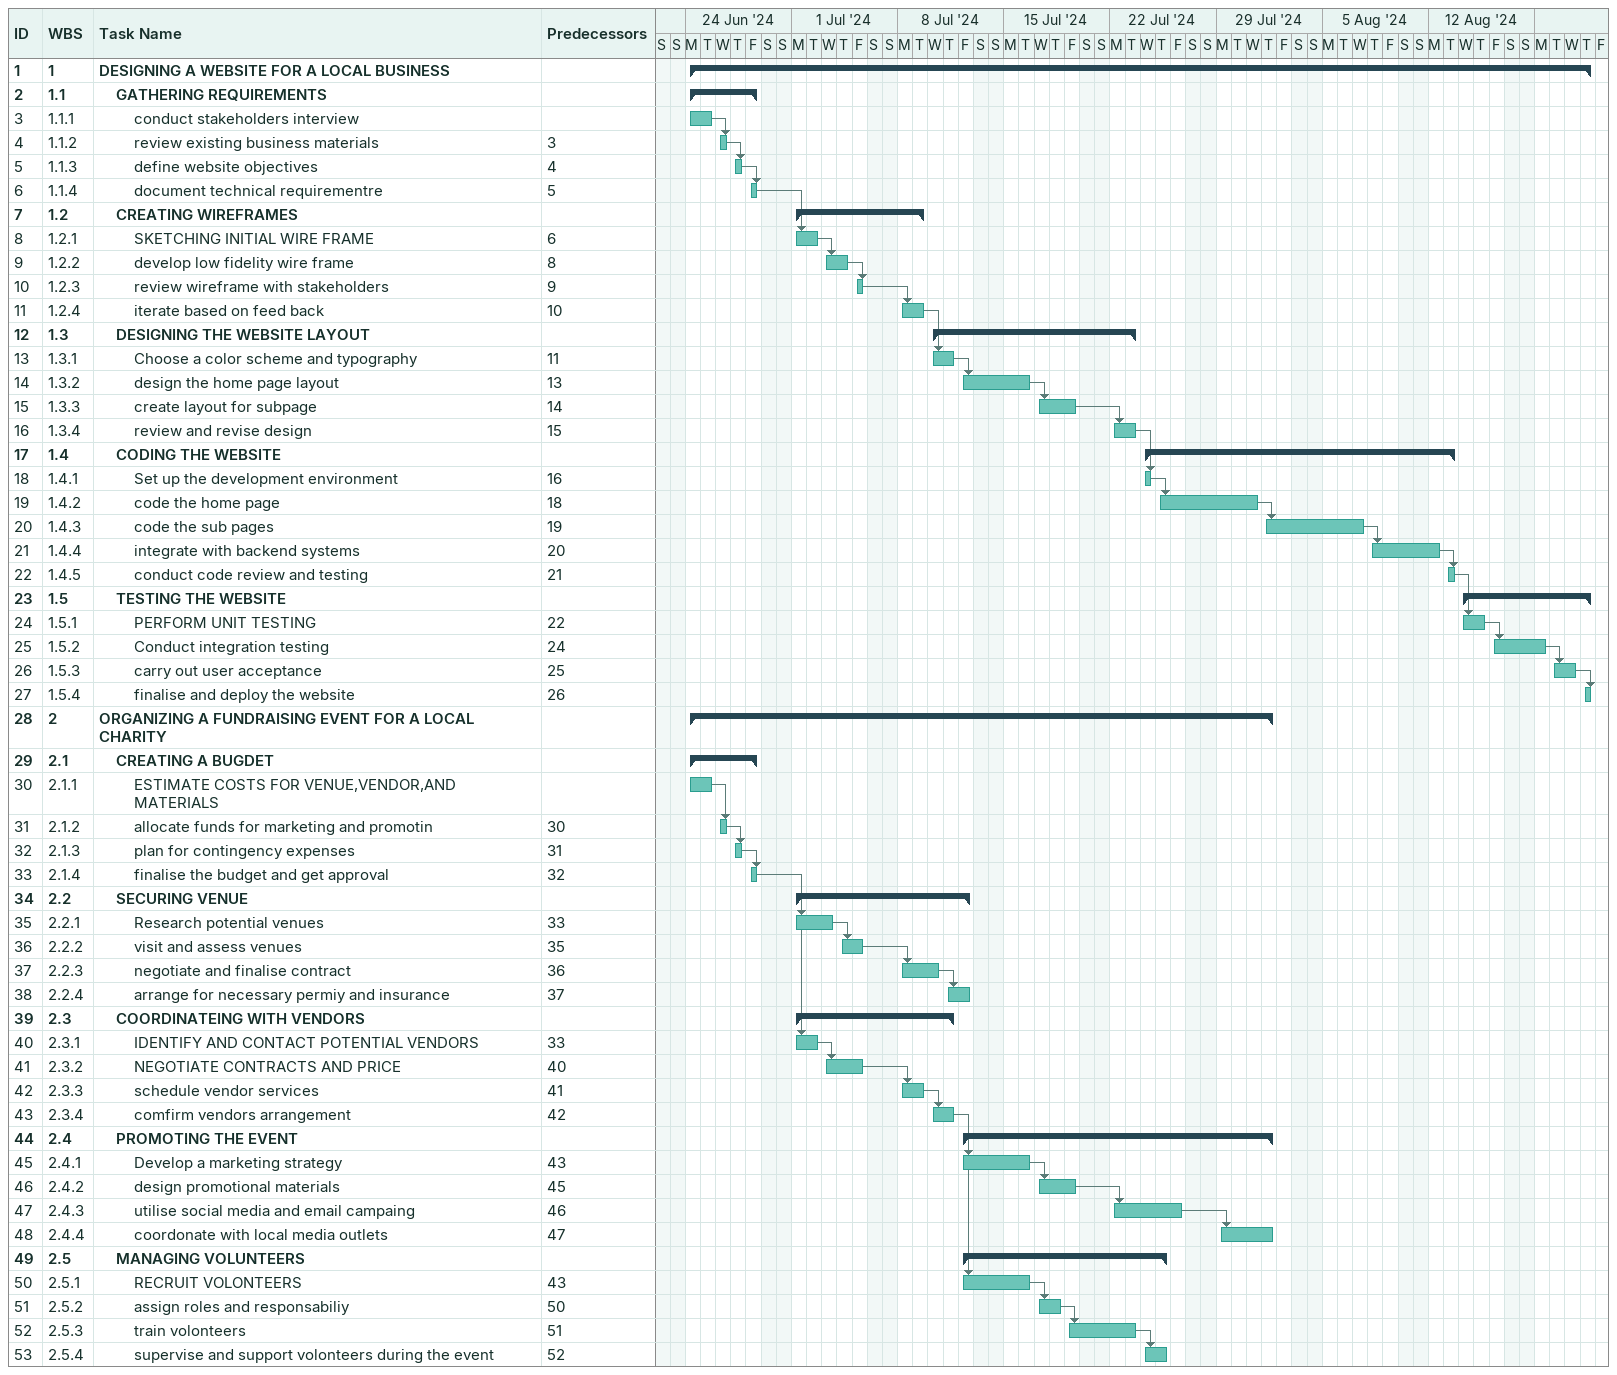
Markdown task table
| ID | WBS | Task | Start | Finish | Predecessors |
|---|---|---|---|---|---|
| 1 | 1 | **DESIGNING A WEBSITE FOR A LOCAL BUSINESS** | 2024-06-24 | 2024-08-22 |  |
| 2 | 1.1 | **GATHERING REQUIREMENTS** | 2024-06-24 | 2024-06-28 |  |
| 3 | 1.1.1 | conduct stakeholders interview | 2024-06-24 | 2024-06-25 |  |
| 4 | 1.1.2 | review existing business materials | 2024-06-26 | 2024-06-26 | 3 |
| 5 | 1.1.3 | define website objectives | 2024-06-27 | 2024-06-27 | 4 |
| 6 | 1.1.4 | document technical requirementre | 2024-06-28 | 2024-06-28 | 5 |
| 7 | 1.2 | **CREATING WIREFRAMES** | 2024-07-01 | 2024-07-09 |  |
| 8 | 1.2.1 | SKETCHING INITIAL WIRE FRAME | 2024-07-01 | 2024-07-02 | 6 |
| 9 | 1.2.2 | develop low fidelity wire frame | 2024-07-03 | 2024-07-04 | 8 |
| 10 | 1.2.3 | review wireframe with stakeholders | 2024-07-05 | 2024-07-05 | 9 |
| 11 | 1.2.4 | iterate based on feed back | 2024-07-08 | 2024-07-09 | 10 |
| 12 | 1.3 | **DESIGNING THE WEBSITE LAYOUT** | 2024-07-10 | 2024-07-23 |  |
| 13 | 1.3.1 | Choose a color scheme and typography | 2024-07-10 | 2024-07-11 | 11 |
| 14 | 1.3.2 | design the home page layout | 2024-07-12 | 2024-07-16 | 13 |
| 15 | 1.3.3 | create layout for subpage | 2024-07-17 | 2024-07-19 | 14 |
| 16 | 1.3.4 | review and revise design | 2024-07-22 | 2024-07-23 | 15 |
| 17 | 1.4 | **CODING THE WEBSITE** | 2024-07-24 | 2024-08-13 |  |
| 18 | 1.4.1 | Set up the development environment | 2024-07-24 | 2024-07-24 | 16 |
| 19 | 1.4.2 | code the home page | 2024-07-25 | 2024-07-31 | 18 |
| 20 | 1.4.3 | code the sub pages | 2024-08-01 | 2024-08-07 | 19 |
| 21 | 1.4.4 | integrate with backend systems | 2024-08-08 | 2024-08-12 | 20 |
| 22 | 1.4.5 | conduct code review and testing | 2024-08-13 | 2024-08-13 | 21 |
| 23 | 1.5 | **TESTING THE WEBSITE** | 2024-08-14 | 2024-08-22 |  |
| 24 | 1.5.1 | PERFORM UNIT TESTING | 2024-08-14 | 2024-08-15 | 22 |
| 25 | 1.5.2 | Conduct integration testing | 2024-08-16 | 2024-08-19 | 24 |
| 26 | 1.5.3 | carry out user acceptance | 2024-08-20 | 2024-08-21 | 25 |
| 27 | 1.5.4 | finalise and deploy the website | 2024-08-22 | 2024-08-22 | 26 |
| 28 | 2 | **ORGANIZING A FUNDRAISING EVENT FOR A LOCAL CHARITY** | 2024-06-24 | 2024-08-01 |  |
| 29 | 2.1 | **CREATING A BUGDET** | 2024-06-24 | 2024-06-28 |  |
| 30 | 2.1.1 | ESTIMATE COSTS FOR VENUE,VENDOR,AND MATERIALS | 2024-06-24 | 2024-06-25 |  |
| 31 | 2.1.2 | allocate funds for marketing and promotin | 2024-06-26 | 2024-06-26 | 30 |
| 32 | 2.1.3 | plan for contingency expenses | 2024-06-27 | 2024-06-27 | 31 |
| 33 | 2.1.4 | finalise the budget and get approval | 2024-06-28 | 2024-06-28 | 32 |
| 34 | 2.2 | **SECURING VENUE** | 2024-07-01 | 2024-07-12 |  |
| 35 | 2.2.1 | Research potential venues | 2024-07-01 | 2024-07-03 | 33 |
| 36 | 2.2.2 | visit and assess venues | 2024-07-04 | 2024-07-05 | 35 |
| 37 | 2.2.3 | negotiate and finalise contract | 2024-07-08 | 2024-07-10 | 36 |
| 38 | 2.2.4 | arrange for necessary permiy and insurance | 2024-07-11 | 2024-07-12 | 37 |
| 39 | 2.3 | **COORDINATEING WITH VENDORS** | 2024-07-01 | 2024-07-11 |  |
| 40 | 2.3.1 | IDENTIFY AND CONTACT POTENTIAL VENDORS | 2024-07-01 | 2024-07-02 | 33 |
| 41 | 2.3.2 | NEGOTIATE CONTRACTS AND PRICE | 2024-07-03 | 2024-07-05 | 40 |
| 42 | 2.3.3 | schedule vendor services | 2024-07-08 | 2024-07-09 | 41 |
| 43 | 2.3.4 | comfirm vendors arrangement | 2024-07-10 | 2024-07-11 | 42 |
| 44 | 2.4 | **PROMOTING THE EVENT** | 2024-07-12 | 2024-08-01 |  |
| 45 | 2.4.1 | Develop a marketing strategy | 2024-07-12 | 2024-07-16 | 43 |
| 46 | 2.4.2 | design promotional materials | 2024-07-17 | 2024-07-19 | 45 |
| 47 | 2.4.3 | utilise social media and email campaing | 2024-07-22 | 2024-07-26 | 46 |
| 48 | 2.4.4 | coordonate with local media outlets | 2024-07-29 | 2024-08-01 | 47 |
| 49 | 2.5 | **MANAGING VOLUNTEERS** | 2024-07-12 | 2024-07-25 |  |
| 50 | 2.5.1 | RECRUIT VOLONTEERS | 2024-07-12 | 2024-07-16 | 43 |
| 51 | 2.5.2 | assign roles and responsabiliy | 2024-07-17 | 2024-07-18 | 50 |
| 52 | 2.5.3 | train volonteers | 2024-07-19 | 2024-07-23 | 51 |
| 53 | 2.5.4 | supervise and support volonteers during the event | 2024-07-24 | 2024-07-25 | 52 |
